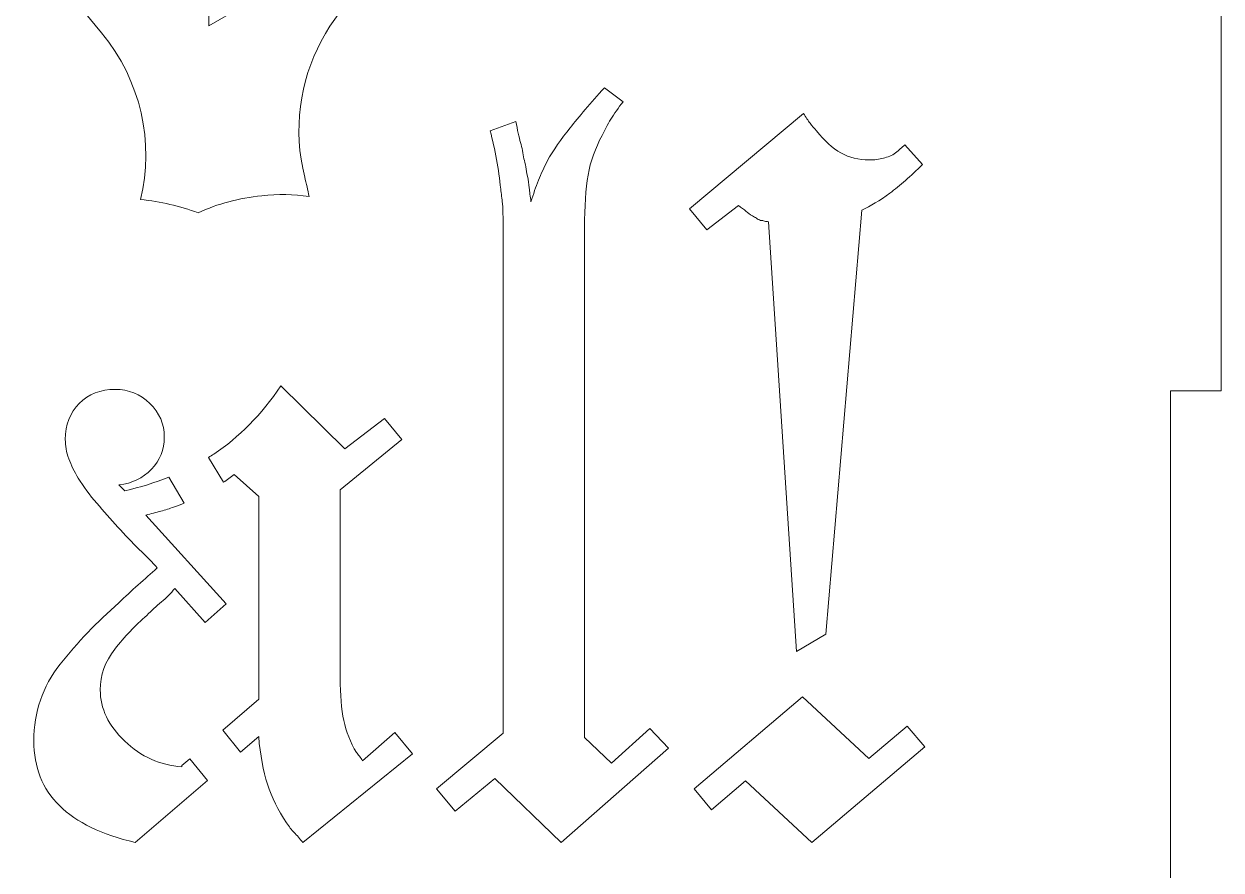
# Model space of a CAD drawing. Header units: millimetres. Extents: x -1983 to 1983, y -412 to 412.
# Drawn here: x -1221.5 to -1150.5, y 87.4 to 137.6 of the extents above; entities that cross this region are included whole.
import ezdxf

# ---------------------------------------------------------------- set-up
doc = ezdxf.new("R2010")
doc.units = ezdxf.units.MM
doc.header["$MEASUREMENT"] = 0
doc.layers.add('Camada 1', color=7, linetype='Continuous')

msp = doc.modelspace()

# ---------------------------------------------------------------- linework, layer by layer
at = {"layer": 'Camada 1', "color": 250, "lineweight": 9}
for points, knots in [([(-1357.4768, 75.6421), (-1357.4768, 75.6421), (-1357.4768, 35.4421), (-1357.4768, 35.4421), (-1357.4768, 35.4421), (-1357.4768, 35.4421), (-1354.4768, 35.4421), (-1354.4768, 35.4421), (-1354.4768, 35.4421), (-1354.4768, 35.4421), (-1354.4768, -4.7579), (-1354.4768, -4.7579), (-1354.4768, -4.7579), (-1354.4768, -4.7579), (-1314.2768, -4.7579), (-1314.2768, -4.7579), (-1314.2768, -4.7579), (-1314.2768, -4.7579), (-1314.2768, -7.7579), (-1314.2768, -7.7579), (-1314.2768, -7.7579), (-1314.2768, -7.7579), (-1274.0768, -7.7579), (-1274.0768, -7.7579), (-1274.0768, -7.7579), (-1274.0768, -7.7579), (-1274.0768, -4.7579), (-1274.0768, -4.7579), (-1274.0768, -4.7579), (-1274.0768, -4.7579), (-1233.8768, -4.7579), (-1233.8768, -4.7579), (-1233.8768, -4.7579), (-1233.8768, -4.7579), (-1233.8768, -7.7579), (-1233.8768, -7.7579), (-1233.8768, -7.7579), (-1233.8768, -7.7579), (-1193.6768, -7.7579), (-1193.6768, -7.7579), (-1193.6768, -7.7579), (-1193.6768, -7.7579), (-1193.6768, -4.7579), (-1193.6768, -4.7579), (-1193.6768, -4.7579), (-1193.6768, -4.7579), (-1153.4768, -4.7579), (-1153.4768, -4.7579), (-1153.4768, -4.7579), (-1153.4768, -4.7579), (-1153.4768, 35.4421), (-1153.4768, 35.4421), (-1153.4768, 35.4421), (-1153.4768, 35.4421), (-1150.4768, 35.4421), (-1150.4768, 35.4421), (-1150.4768, 35.4421), (-1150.4768, 35.4421), (-1150.4768, 75.6421), (-1150.4768, 75.6421), (-1150.4768, 75.6421), (-1150.4768, 75.6421), (-1153.4768, 75.6421), (-1153.4768, 75.6421), (-1153.4768, 75.6421), (-1153.4768, 75.6421), (-1153.4768, 115.8421), (-1153.4768, 115.8421), (-1153.4768, 115.8421), (-1153.4768, 115.8421), (-1150.4768, 115.8421), (-1150.4768, 115.8421), (-1150.4768, 115.8421), (-1150.4768, 115.8421), (-1150.4768, 156.0421), (-1150.4768, 156.0421), (-1150.4768, 156.0421), (-1150.4768, 156.0421), (-1153.4768, 156.0421), (-1153.4768, 156.0421), (-1153.4768, 156.0421), (-1153.4768, 156.0421), (-1153.4768, 196.2421), (-1153.4768, 196.2421), (-1153.4768, 196.2421), (-1153.4768, 196.2421), (-1193.6768, 196.2421), (-1193.6768, 196.2421), (-1193.6768, 196.2421), (-1193.6768, 196.2421), (-1193.6768, 199.2421), (-1193.6768, 199.2421), (-1193.6768, 199.2421), (-1193.6768, 199.2421), (-1233.8768, 199.2421), (-1233.8768, 199.2421), (-1233.8768, 199.2421), (-1233.8768, 199.2421), (-1233.8768, 196.2421), (-1233.8768, 196.2421), (-1233.8768, 196.2421), (-1233.8768, 196.2421), (-1274.0768, 196.2421), (-1274.0768, 196.2421), (-1274.0768, 196.2421), (-1274.0768, 196.2421), (-1274.0768, 199.2421), (-1274.0768, 199.2421), (-1274.0768, 199.2421), (-1274.0768, 199.2421), (-1314.2768, 199.2421), (-1314.2768, 199.2421), (-1314.2768, 199.2421), (-1314.2768, 199.2421), (-1314.2768, 196.2421), (-1314.2768, 196.2421), (-1314.2768, 196.2421), (-1314.2768, 196.2421), (-1354.4768, 196.2421), (-1354.4768, 196.2421), (-1354.4768, 196.2421), (-1354.4768, 196.2421), (-1354.4768, 156.0421), (-1354.4768, 156.0421), (-1354.4768, 156.0421), (-1354.4768, 156.0421), (-1357.4768, 156.0421), (-1357.4768, 156.0421), (-1357.4768, 156.0421), (-1357.4768, 156.0421), (-1357.4768, 115.8421), (-1357.4768, 115.8421), (-1357.4768, 115.8421), (-1357.4768, 115.8421), (-1354.4768, 115.8421), (-1354.4768, 115.8421), (-1354.4768, 115.8421), (-1354.4768, 115.8421), (-1354.4768, 75.6421), (-1354.4768, 75.6421), (-1354.4768, 75.6421), (-1354.4768, 75.6421), (-1357.4768, 75.6421), (-1357.4768, 75.6421)], [0, 0, 0, 0, 0.027027, 0.027027, 0.027027, 0.027027, 0.0540541, 0.0540541, 0.0540541, 0.0540541, 0.0810811, 0.0810811, 0.0810811, 0.0810811, 0.1081081, 0.1081081, 0.1081081, 0.1081081, 0.1351351, 0.1351351, 0.1351351, 0.1351351, 0.1621622, 0.1621622, 0.1621622, 0.1621622, 0.1891892, 0.1891892, 0.1891892, 0.1891892, 0.2162162, 0.2162162, 0.2162162, 0.2162162, 0.2432432, 0.2432432, 0.2432432, 0.2432432, 0.2702703, 0.2702703, 0.2702703, 0.2702703, 0.2972973, 0.2972973, 0.2972973, 0.2972973, 0.3243243, 0.3243243, 0.3243243, 0.3243243, 0.3513514, 0.3513514, 0.3513514, 0.3513514, 0.3783784, 0.3783784, 0.3783784, 0.3783784, 0.4054054, 0.4054054, 0.4054054, 0.4054054, 0.4324324, 0.4324324, 0.4324324, 0.4324324, 0.4594595, 0.4594595, 0.4594595, 0.4594595, 0.4864865, 0.4864865, 0.4864865, 0.4864865, 0.5135135, 0.5135135, 0.5135135, 0.5135135, 0.5405405, 0.5405405, 0.5405405, 0.5405405, 0.5675676, 0.5675676, 0.5675676, 0.5675676, 0.5945946, 0.5945946, 0.5945946, 0.5945946, 0.6216216, 0.6216216, 0.6216216, 0.6216216, 0.6486486, 0.6486486, 0.6486486, 0.6486486, 0.6756757, 0.6756757, 0.6756757, 0.6756757, 0.7027027, 0.7027027, 0.7027027, 0.7027027, 0.7297297, 0.7297297, 0.7297297, 0.7297297, 0.7567568, 0.7567568, 0.7567568, 0.7567568, 0.7837838, 0.7837838, 0.7837838, 0.7837838, 0.8108108, 0.8108108, 0.8108108, 0.8108108, 0.8378378, 0.8378378, 0.8378378, 0.8378378, 0.8648649, 0.8648649, 0.8648649, 0.8648649, 0.8918919, 0.8918919, 0.8918919, 0.8918919, 0.9189189, 0.9189189, 0.9189189, 0.9189189, 0.9459459, 0.9459459, 0.9459459, 0.9459459, 1, 1, 1, 1]), ([(-1197.3894, 142.0416), (-1197.3894, 142.0416), (-1197.6956, 141.9303), (-1197.6956, 141.9303), (-1197.6956, 141.9303), (-1203.1772, 139.9367), (-1206.2359, 134.1819), (-1204.8208, 128.5232), (-1204.8208, 128.5232), (-1204.7262, 128.145), (-1204.641, 127.7647), (-1204.5644, 127.3826), (-1204.5644, 127.3826), (-1205.4697, 127.5073), (-1206.4081, 127.5224), (-1207.3729, 127.4256), (-1207.3729, 127.4256), (-1208.7279, 127.2893), (-1209.9876, 126.9472), (-1211.1359, 126.4084), (-1211.1359, 126.4084), (-1212.2308, 126.8098), (-1213.377, 127.076), (-1214.5554, 127.1983), (-1214.5554, 127.1983), (-1213.7589, 130.5585), (-1214.502, 134.2363), (-1216.8733, 137.0817), (-1216.8733, 137.0817), (-1216.8733, 137.0817), (-1217.9097, 138.3254), (-1217.9097, 138.3254), (-1217.9097, 138.3254), (-1218.0615, 138.5077), (-1218.2171, 138.6844), (-1218.3756, 138.8549), (-1218.3756, 138.8549), (-1216.5299, 141.449), (-1215.8864, 144.3532), (-1216.4632, 147.4834), (-1216.4632, 147.4834), (-1216.626, 148.3674), (-1216.8736, 149.1997), (-1217.2041, 149.9788), (-1217.2041, 149.9788), (-1217.2041, 149.9788), (-1216.1678, 149.3807), (-1216.1678, 149.3807), (-1216.1678, 149.3807), (-1216.1678, 149.3807), (-1201.9238, 157.6043), (-1201.9238, 157.6043), (-1201.9238, 157.6043), (-1201.9238, 157.6043), (-1204.6307, 154.334), (-1204.6307, 154.334), (-1204.6307, 154.334), (-1204.6307, 154.334), (-1208.1742, 153.8668), (-1208.1742, 153.8668), (-1208.1742, 153.8668), (-1208.1742, 153.8668), (-1209.2614, 151.0333), (-1209.2614, 151.0333), (-1209.2614, 151.0333), (-1209.2614, 151.0333), (-1206.9024, 149.1211), (-1206.9024, 149.1211), (-1206.9024, 149.1211), (-1206.9024, 149.1211), (-1203.6295, 150.4767), (-1203.6295, 150.4767), (-1203.6295, 150.4767), (-1203.6295, 150.4767), (-1206.9171, 145.041), (-1206.9171, 145.041), (-1206.9171, 145.041), (-1206.9171, 145.041), (-1208.5855, 141.4712), (-1208.5855, 141.4712), (-1208.5855, 141.4712), (-1208.5855, 141.4712), (-1209.6227, 142.0699), (-1209.6227, 142.0699), (-1209.6227, 142.0699), (-1209.6227, 142.0699), (-1209.6227, 140.0087), (-1209.6227, 140.0087), (-1209.6227, 140.0087), (-1209.6227, 140.0087), (-1210.5148, 140.5264), (-1210.5148, 140.5264), (-1210.5148, 140.5264), (-1210.5148, 140.5264), (-1210.5148, 137.4978), (-1210.5148, 137.4978), (-1210.5148, 137.4978), (-1210.5148, 137.4978), (-1207.8902, 139.0108), (-1207.8902, 139.0108), (-1207.8902, 139.0108), (-1207.8902, 139.0108), (-1208.7812, 139.525), (-1208.7812, 139.525), (-1208.7812, 139.525), (-1208.7812, 139.525), (-1206.9983, 140.5558), (-1206.9983, 140.5558), (-1206.9983, 140.5558), (-1206.9983, 140.5558), (-1208.0335, 141.1541), (-1208.0335, 141.1541), (-1208.0335, 141.1541), (-1208.0335, 141.1541), (-1205.7774, 144.3857), (-1205.7774, 144.3857), (-1205.7774, 144.3857), (-1205.7774, 144.3857), (-1202.7159, 149.9489), (-1202.7159, 149.9489), (-1202.7159, 149.9489), (-1202.7159, 149.9489), (-1202.2508, 146.4366), (-1202.2508, 146.4366), (-1202.2508, 146.4366), (-1202.2508, 146.4366), (-1199.4177, 145.3496), (-1199.4177, 145.3496), (-1199.4177, 145.3496), (-1199.4177, 145.3496), (-1197.5066, 147.7088), (-1197.5066, 147.7088), (-1197.5066, 147.7088), (-1197.5066, 147.7088), (-1198.8741, 151.01), (-1198.8741, 151.01), (-1198.8741, 151.01), (-1198.8741, 151.01), (-1197.3894, 155.0006), (-1197.3894, 155.0006), (-1197.3894, 155.0006), (-1197.3894, 155.0006), (-1197.3894, 142.0416), (-1197.3894, 142.0416)], [0, 0, 0, 0, 0.027027, 0.027027, 0.027027, 0.027027, 0.0540541, 0.0540541, 0.0540541, 0.0540541, 0.0810811, 0.0810811, 0.0810811, 0.0810811, 0.1081081, 0.1081081, 0.1081081, 0.1081081, 0.1351351, 0.1351351, 0.1351351, 0.1351351, 0.1621622, 0.1621622, 0.1621622, 0.1621622, 0.1891892, 0.1891892, 0.1891892, 0.1891892, 0.2162162, 0.2162162, 0.2162162, 0.2162162, 0.2432432, 0.2432432, 0.2432432, 0.2432432, 0.2702703, 0.2702703, 0.2702703, 0.2702703, 0.2972973, 0.2972973, 0.2972973, 0.2972973, 0.3243243, 0.3243243, 0.3243243, 0.3243243, 0.3513514, 0.3513514, 0.3513514, 0.3513514, 0.3783784, 0.3783784, 0.3783784, 0.3783784, 0.4054054, 0.4054054, 0.4054054, 0.4054054, 0.4324324, 0.4324324, 0.4324324, 0.4324324, 0.4594595, 0.4594595, 0.4594595, 0.4594595, 0.4864865, 0.4864865, 0.4864865, 0.4864865, 0.5135135, 0.5135135, 0.5135135, 0.5135135, 0.5405405, 0.5405405, 0.5405405, 0.5405405, 0.5675676, 0.5675676, 0.5675676, 0.5675676, 0.5945946, 0.5945946, 0.5945946, 0.5945946, 0.6216216, 0.6216216, 0.6216216, 0.6216216, 0.6486486, 0.6486486, 0.6486486, 0.6486486, 0.6756757, 0.6756757, 0.6756757, 0.6756757, 0.7027027, 0.7027027, 0.7027027, 0.7027027, 0.7297297, 0.7297297, 0.7297297, 0.7297297, 0.7567568, 0.7567568, 0.7567568, 0.7567568, 0.7837838, 0.7837838, 0.7837838, 0.7837838, 0.8108108, 0.8108108, 0.8108108, 0.8108108, 0.8378378, 0.8378378, 0.8378378, 0.8378378, 0.8648649, 0.8648649, 0.8648649, 0.8648649, 0.8918919, 0.8918919, 0.8918919, 0.8918919, 0.9189189, 0.9189189, 0.9189189, 0.9189189, 0.9459459, 0.9459459, 0.9459459, 0.9459459, 1, 1, 1, 1]), ([(-1195.8929, 90.9253), (-1195.8929, 90.9253), (-1196.9986, 92.2381), (-1196.9986, 92.2381), (-1196.9986, 92.2381), (-1196.9986, 92.2381), (-1193.0603, 95.5545), (-1193.0603, 95.5545), (-1193.0603, 95.5545), (-1193.0603, 95.5545), (-1193.0603, 126.1615), (-1193.0603, 126.1615), (-1193.0603, 126.1615), (-1193.0603, 126.3917), (-1193.0721, 126.6564), (-1193.0952, 126.956), (-1193.0952, 126.956), (-1193.118, 127.2555), (-1193.1691, 127.5409), (-1193.1985, 127.8196), (-1193.1985, 127.8196), (-1193.2615, 128.4165), (-1193.3254, 129.0058), (-1193.4404, 129.5814), (-1193.4404, 129.5814), (-1193.5556, 130.1571), (-1193.682, 130.7216), (-1193.8203, 131.274), (-1193.8203, 131.274), (-1193.8203, 131.274), (-1192.3005, 131.8268), (-1192.3005, 131.8268), (-1192.3005, 131.8268), (-1192.2083, 131.32), (-1192.1161, 130.9055), (-1192.024, 130.5833), (-1192.024, 130.5833), (-1191.932, 130.2607), (-1191.8806, 129.9354), (-1191.817, 129.6159), (-1191.817, 129.6159), (-1191.7885, 129.4732), (-1191.7362, 129.3163), (-1191.7132, 129.1324), (-1191.7132, 129.1324), (-1191.6904, 128.9481), (-1191.6509, 128.7648), (-1191.6094, 128.5796), (-1191.6094, 128.5796), (-1191.5587, 128.3505), (-1191.5288, 128.1189), (-1191.506, 127.8885), (-1191.506, 127.8885), (-1191.483, 127.6583), (-1191.4485, 127.382), (-1191.4022, 127.0598), (-1191.4022, 127.0598), (-1191.2642, 127.5202), (-1191.1143, 127.9464), (-1190.9532, 128.338), (-1190.9532, 128.338), (-1190.7919, 128.7293), (-1190.6321, 129.1162), (-1190.435, 129.4776), (-1190.435, 129.4776), (-1190.0793, 130.1297), (-1189.6175, 130.7791), (-1189.0877, 131.4467), (-1189.0877, 131.4467), (-1188.5584, 132.1145), (-1187.8787, 132.9092), (-1187.0496, 133.8305), (-1187.0496, 133.8305), (-1187.0496, 133.8305), (-1185.9443, 133.0014), (-1185.9443, 133.0014), (-1185.9443, 133.0014), (-1186.2204, 132.6329), (-1186.4623, 132.2874), (-1186.6697, 131.9651), (-1186.6697, 131.9651), (-1186.8768, 131.6427), (-1187.0256, 131.3089), (-1187.1878, 130.9976), (-1187.1878, 130.9976), (-1187.5789, 130.2482), (-1187.8787, 129.4776), (-1188.017, 128.6485), (-1188.017, 128.6485), (-1188.1548, 127.8196), (-1188.2241, 126.783), (-1188.2241, 125.5395), (-1188.2241, 125.5395), (-1188.2241, 125.5395), (-1188.2241, 95.2782), (-1188.2241, 95.2782), (-1188.2241, 95.2782), (-1188.2241, 95.2782), (-1186.635, 93.7581), (-1186.635, 93.7581), (-1186.635, 93.7581), (-1186.635, 93.7581), (-1184.3552, 95.831), (-1184.3552, 95.831), (-1184.3552, 95.831), (-1184.3552, 95.831), (-1183.2495, 94.6564), (-1183.2495, 94.6564), (-1183.2495, 94.6564), (-1183.2495, 94.6564), (-1189.6057, 89.0598), (-1189.6057, 89.0598), (-1189.6057, 89.0598), (-1189.6057, 89.0598), (-1193.544, 92.8599), (-1193.544, 92.8599), (-1193.544, 92.8599), (-1193.544, 92.8599), (-1195.8929, 90.9253), (-1195.8929, 90.9253)], [0, 0, 0, 0, 0.0322581, 0.0322581, 0.0322581, 0.0322581, 0.0645161, 0.0645161, 0.0645161, 0.0645161, 0.0967742, 0.0967742, 0.0967742, 0.0967742, 0.1290323, 0.1290323, 0.1290323, 0.1290323, 0.1612903, 0.1612903, 0.1612903, 0.1612903, 0.1935484, 0.1935484, 0.1935484, 0.1935484, 0.2258065, 0.2258065, 0.2258065, 0.2258065, 0.2580645, 0.2580645, 0.2580645, 0.2580645, 0.2903226, 0.2903226, 0.2903226, 0.2903226, 0.3225806, 0.3225806, 0.3225806, 0.3225806, 0.3548387, 0.3548387, 0.3548387, 0.3548387, 0.3870968, 0.3870968, 0.3870968, 0.3870968, 0.4193548, 0.4193548, 0.4193548, 0.4193548, 0.4516129, 0.4516129, 0.4516129, 0.4516129, 0.483871, 0.483871, 0.483871, 0.483871, 0.516129, 0.516129, 0.516129, 0.516129, 0.5483871, 0.5483871, 0.5483871, 0.5483871, 0.5806452, 0.5806452, 0.5806452, 0.5806452, 0.6129032, 0.6129032, 0.6129032, 0.6129032, 0.6451613, 0.6451613, 0.6451613, 0.6451613, 0.6774194, 0.6774194, 0.6774194, 0.6774194, 0.7096774, 0.7096774, 0.7096774, 0.7096774, 0.7419355, 0.7419355, 0.7419355, 0.7419355, 0.7741935, 0.7741935, 0.7741935, 0.7741935, 0.8064516, 0.8064516, 0.8064516, 0.8064516, 0.8387097, 0.8387097, 0.8387097, 0.8387097, 0.8709677, 0.8709677, 0.8709677, 0.8709677, 0.9032258, 0.9032258, 0.9032258, 0.9032258, 0.9354839, 0.9354839, 0.9354839, 0.9354839, 1, 1, 1, 1]), ([(-1175.6497, 100.3908), (-1175.6497, 100.3908), (-1177.3079, 125.8852), (-1177.3079, 125.8852), (-1177.3079, 125.8852), (-1177.3999, 125.8852), (-1177.4806, 125.8966), (-1177.5498, 125.9197), (-1177.5498, 125.9197), (-1177.6187, 125.9425), (-1177.6995, 125.9541), (-1177.7914, 125.9541), (-1177.7914, 125.9541), (-1177.8838, 126), (-1177.9644, 126.0461), (-1178.0335, 126.0924), (-1178.0335, 126.0924), (-1178.1024, 126.1383), (-1178.1869, 126.1775), (-1178.2751, 126.2304), (-1178.2751, 126.2304), (-1178.4175, 126.316), (-1178.54, 126.4148), (-1178.6552, 126.507), (-1178.6552, 126.507), (-1178.7702, 126.5989), (-1178.9199, 126.7141), (-1179.1043, 126.8522), (-1179.1043, 126.8522), (-1179.1043, 126.8522), (-1180.9697, 125.4013), (-1180.9697, 125.4013), (-1180.9697, 125.4013), (-1180.9697, 125.4013), (-1182.006, 126.645), (-1182.006, 126.645), (-1182.006, 126.645), (-1182.006, 126.645), (-1175.2353, 132.3103), (-1175.2353, 132.3103), (-1175.2353, 132.3103), (-1175.097, 132.0801), (-1174.9702, 131.8843), (-1174.8552, 131.7234), (-1174.8552, 131.7234), (-1174.74, 131.5621), (-1174.5984, 131.4256), (-1174.4751, 131.274), (-1174.4751, 131.274), (-1173.9988, 130.6878), (-1173.5307, 130.2376), (-1173.0244, 129.9613), (-1173.0244, 129.9613), (-1172.5177, 129.6852), (-1171.965, 129.547), (-1171.3661, 129.547), (-1171.3661, 129.547), (-1171.0437, 129.547), (-1170.7556, 129.5814), (-1170.5028, 129.6504), (-1170.5028, 129.6504), (-1170.249, 129.7197), (-1169.9953, 129.8053), (-1169.7772, 129.9613), (-1169.7772, 129.9613), (-1169.6712, 130.0371), (-1169.5928, 130.1343), (-1169.5009, 130.2032), (-1169.5009, 130.2032), (-1169.4087, 130.2721), (-1169.3165, 130.3529), (-1169.2244, 130.445), (-1169.2244, 130.445), (-1169.2244, 130.445), (-1168.1878, 129.2705), (-1168.1878, 129.2705), (-1168.1878, 129.2705), (-1168.8787, 128.5796), (-1169.5239, 128.0153), (-1170.1226, 127.5777), (-1170.1226, 127.5777), (-1170.7211, 127.1403), (-1171.274, 126.8063), (-1171.7807, 126.5761), (-1171.7807, 126.5761), (-1171.7807, 126.5761), (-1173.9225, 101.4271), (-1173.9225, 101.4271), (-1173.9225, 101.4271), (-1173.9225, 101.4271), (-1175.6497, 100.3908), (-1175.6497, 100.3908)], [0, 0, 0, 0, 0.0416667, 0.0416667, 0.0416667, 0.0416667, 0.0833333, 0.0833333, 0.0833333, 0.0833333, 0.125, 0.125, 0.125, 0.125, 0.1666667, 0.1666667, 0.1666667, 0.1666667, 0.2083333, 0.2083333, 0.2083333, 0.2083333, 0.25, 0.25, 0.25, 0.25, 0.2916667, 0.2916667, 0.2916667, 0.2916667, 0.3333333, 0.3333333, 0.3333333, 0.3333333, 0.375, 0.375, 0.375, 0.375, 0.4166667, 0.4166667, 0.4166667, 0.4166667, 0.4583333, 0.4583333, 0.4583333, 0.4583333, 0.5, 0.5, 0.5, 0.5, 0.5416667, 0.5416667, 0.5416667, 0.5416667, 0.5833333, 0.5833333, 0.5833333, 0.5833333, 0.625, 0.625, 0.625, 0.625, 0.6666667, 0.6666667, 0.6666667, 0.6666667, 0.7083333, 0.7083333, 0.7083333, 0.7083333, 0.75, 0.75, 0.75, 0.75, 0.7916667, 0.7916667, 0.7916667, 0.7916667, 0.8333333, 0.8333333, 0.8333333, 0.8333333, 0.875, 0.875, 0.875, 0.875, 0.9166667, 0.9166667, 0.9166667, 0.9166667, 1, 1, 1, 1]), ([(-1210.5942, 92.7352), (-1210.5942, 92.7352), (-1214.8756, 89.0598), (-1214.8756, 89.0598), (-1214.8756, 89.0598), (-1216.8562, 89.5205), (-1218.353, 90.246), (-1219.3665, 91.2479), (-1219.3665, 91.2479), (-1220.3797, 92.2381), (-1220.8865, 93.5163), (-1220.8865, 95.0938), (-1220.8865, 95.0938), (-1220.8865, 96.7979), (-1220.3681, 98.3066), (-1219.3318, 99.6308), (-1219.3318, 99.6308), (-1218.2955, 100.9436), (-1217.1325, 102.1527), (-1215.8427, 103.2695), (-1215.8427, 103.2695), (-1215.4745, 103.638), (-1215.0944, 103.9951), (-1214.7028, 104.3403), (-1214.7028, 104.3403), (-1214.3113, 104.6857), (-1213.9312, 105.0198), (-1213.5627, 105.3422), (-1213.5627, 105.3422), (-1213.8392, 105.6646), (-1214.1963, 106.0333), (-1214.6337, 106.4476), (-1214.6337, 106.4476), (-1215.0713, 106.8622), (-1215.4973, 107.3112), (-1215.9119, 107.7719), (-1215.9119, 107.7719), (-1216.3264, 108.2325), (-1216.741, 108.7046), (-1217.1554, 109.1885), (-1217.1554, 109.1885), (-1217.5699, 109.672), (-1217.9386, 110.1669), (-1218.261, 110.6739), (-1218.261, 110.6739), (-1218.4912, 111.0537), (-1218.6756, 111.4339), (-1218.8136, 111.8252), (-1218.8136, 111.8252), (-1218.9519, 112.2167), (-1219.0208, 112.5966), (-1219.0208, 112.9651), (-1219.0208, 112.9651), (-1219.0208, 113.8403), (-1218.7445, 114.5542), (-1218.1919, 115.1071), (-1218.1919, 115.1071), (-1217.6393, 115.6597), (-1216.9254, 115.9362), (-1216.0501, 115.9362), (-1216.0501, 115.9362), (-1215.2671, 115.9362), (-1214.5878, 115.6597), (-1214.012, 115.1071), (-1214.012, 115.1071), (-1213.4361, 114.5542), (-1213.1481, 113.8862), (-1213.1481, 113.1036), (-1213.1481, 113.1036), (-1213.1481, 112.3664), (-1213.4016, 111.7332), (-1213.9082, 111.2032), (-1213.9082, 111.2032), (-1214.4149, 110.6739), (-1215.0599, 110.3627), (-1215.8427, 110.2707), (-1215.8427, 110.2707), (-1215.8427, 110.2707), (-1215.4973, 109.9253), (-1215.4973, 109.9253), (-1215.4973, 109.9253), (-1214.5714, 110.1357), (-1213.7003, 110.4015), (-1212.8848, 110.7226), (-1212.8848, 110.7226), (-1212.8848, 110.7226), (-1211.9641, 109.1969), (-1211.9641, 109.1969), (-1211.9641, 109.1969), (-1212.1676, 109.1102), (-1212.378, 109.0307), (-1212.5955, 108.9579), (-1212.5955, 108.9579), (-1212.826, 108.8659), (-1213.0792, 108.7851), (-1213.3558, 108.7162), (-1213.3558, 108.7162), (-1213.6318, 108.6471), (-1213.9312, 108.5663), (-1214.2538, 108.4744), (-1214.2538, 108.4744), (-1214.2538, 108.4744), (-1209.4864, 103.2234), (-1209.4864, 103.2234), (-1209.4864, 103.2234), (-1209.4864, 103.2234), (-1210.7303, 102.1178), (-1210.7303, 102.1178), (-1210.7303, 102.1178), (-1210.7303, 102.1178), (-1212.5264, 104.1215), (-1212.5264, 104.1215), (-1212.5264, 104.1215), (-1212.7566, 103.8452), (-1213.0217, 103.5805), (-1213.3209, 103.3273), (-1213.3209, 103.3273), (-1213.6204, 103.0736), (-1213.9082, 102.8089), (-1214.1845, 102.5324), (-1214.1845, 102.5324), (-1214.8756, 101.9339), (-1215.5089, 101.2658), (-1216.0846, 100.5291), (-1216.0846, 100.5291), (-1216.6605, 99.7919), (-1216.9482, 98.9858), (-1216.9482, 98.1108), (-1216.9482, 98.1108), (-1216.9482, 97.0053), (-1216.4647, 95.9919), (-1215.4973, 95.071), (-1215.4973, 95.071), (-1214.5301, 94.1497), (-1213.4016, 93.6429), (-1212.1118, 93.5507), (-1212.1118, 93.5507), (-1212.1118, 93.5507), (-1212.1118, 93.6197), (-1212.1118, 93.6197), (-1212.1118, 93.6197), (-1212.1118, 93.6197), (-1211.6435, 94.0241), (-1211.6435, 94.0241), (-1211.6435, 94.0241), (-1211.6435, 94.0241), (-1210.5942, 92.7352), (-1210.5942, 92.7352)], [0, 0, 0, 0, 0.0263158, 0.0263158, 0.0263158, 0.0263158, 0.0526316, 0.0526316, 0.0526316, 0.0526316, 0.0789474, 0.0789474, 0.0789474, 0.0789474, 0.1052632, 0.1052632, 0.1052632, 0.1052632, 0.1315789, 0.1315789, 0.1315789, 0.1315789, 0.1578947, 0.1578947, 0.1578947, 0.1578947, 0.1842105, 0.1842105, 0.1842105, 0.1842105, 0.2105263, 0.2105263, 0.2105263, 0.2105263, 0.2368421, 0.2368421, 0.2368421, 0.2368421, 0.2631579, 0.2631579, 0.2631579, 0.2631579, 0.2894737, 0.2894737, 0.2894737, 0.2894737, 0.3157895, 0.3157895, 0.3157895, 0.3157895, 0.3421053, 0.3421053, 0.3421053, 0.3421053, 0.3684211, 0.3684211, 0.3684211, 0.3684211, 0.3947368, 0.3947368, 0.3947368, 0.3947368, 0.4210526, 0.4210526, 0.4210526, 0.4210526, 0.4473684, 0.4473684, 0.4473684, 0.4473684, 0.4736842, 0.4736842, 0.4736842, 0.4736842, 0.5, 0.5, 0.5, 0.5, 0.5263158, 0.5263158, 0.5263158, 0.5263158, 0.5526316, 0.5526316, 0.5526316, 0.5526316, 0.5789474, 0.5789474, 0.5789474, 0.5789474, 0.6052632, 0.6052632, 0.6052632, 0.6052632, 0.6315789, 0.6315789, 0.6315789, 0.6315789, 0.6578947, 0.6578947, 0.6578947, 0.6578947, 0.6842105, 0.6842105, 0.6842105, 0.6842105, 0.7105263, 0.7105263, 0.7105263, 0.7105263, 0.7368421, 0.7368421, 0.7368421, 0.7368421, 0.7631579, 0.7631579, 0.7631579, 0.7631579, 0.7894737, 0.7894737, 0.7894737, 0.7894737, 0.8157895, 0.8157895, 0.8157895, 0.8157895, 0.8421053, 0.8421053, 0.8421053, 0.8421053, 0.8684211, 0.8684211, 0.8684211, 0.8684211, 0.8947368, 0.8947368, 0.8947368, 0.8947368, 0.9210526, 0.9210526, 0.9210526, 0.9210526, 0.9473684, 0.9473684, 0.9473684, 0.9473684, 1, 1, 1, 1]), ([(-1204.9265, 89.0598), (-1205.1109, 89.2903), (-1205.2836, 89.4858), (-1205.4449, 89.6473), (-1205.4449, 89.6473), (-1205.6058, 89.8084), (-1205.7557, 90.0042), (-1205.8939, 90.2346), (-1205.8939, 90.2346), (-1206.4005, 90.9716), (-1206.7804, 91.7314), (-1207.0338, 92.5144), (-1207.0338, 92.5144), (-1207.2869, 93.2975), (-1207.4598, 94.2418), (-1207.552, 95.3471), (-1207.552, 95.3471), (-1207.552, 95.3471), (-1208.6348, 94.4174), (-1208.6348, 94.4174), (-1208.6348, 94.4174), (-1208.6348, 94.4174), (-1209.6707, 95.7281), (-1209.6707, 95.7281), (-1209.6707, 95.7281), (-1209.6707, 95.7281), (-1207.552, 97.558), (-1207.552, 97.558), (-1207.552, 97.558), (-1207.552, 97.558), (-1207.552, 109.5796), (-1207.552, 109.5796), (-1207.552, 109.5796), (-1207.552, 109.5796), (-1209.0029, 110.8924), (-1209.0029, 110.8924), (-1209.0029, 110.8924), (-1209.2248, 110.7199), (-1209.4335, 110.5639), (-1209.629, 110.4243), (-1209.629, 110.4243), (-1209.629, 110.4243), (-1210.5214, 111.9031), (-1210.5214, 111.9031), (-1210.5214, 111.9031), (-1210.4171, 111.968), (-1210.3137, 112.0343), (-1210.2119, 112.1017), (-1210.2119, 112.1017), (-1208.7152, 113.0919), (-1207.3909, 114.439), (-1206.2392, 116.1434), (-1206.2392, 116.1434), (-1206.2392, 116.1434), (-1202.4393, 112.4125), (-1202.4393, 112.4125), (-1202.4393, 112.4125), (-1202.4393, 112.4125), (-1200.0902, 114.2088), (-1200.0902, 114.2088), (-1200.0902, 114.2088), (-1200.0902, 114.2088), (-1199.0539, 112.9651), (-1199.0539, 112.9651), (-1199.0539, 112.9651), (-1199.0539, 112.9651), (-1202.7156, 109.9828), (-1202.7156, 109.9828), (-1202.7156, 109.9828), (-1202.7156, 109.9828), (-1202.7156, 98.8247), (-1202.7156, 98.8247), (-1202.7156, 98.8247), (-1202.7156, 97.8114), (-1202.6463, 96.9707), (-1202.5085, 96.3028), (-1202.5085, 96.3028), (-1202.3702, 95.6352), (-1202.1169, 95.0016), (-1201.7482, 94.3913), (-1201.7482, 94.3913), (-1201.7024, 94.3452), (-1201.6449, 94.2763), (-1201.5755, 94.1841), (-1201.5755, 94.1841), (-1201.5066, 94.0919), (-1201.4491, 93.9998), (-1201.403, 93.9078), (-1201.403, 93.9078), (-1201.403, 93.9078), (-1199.4684, 95.5775), (-1199.4684, 95.5775), (-1199.4684, 95.5775), (-1199.4684, 95.5775), (-1198.4321, 94.3224), (-1198.4321, 94.3224), (-1198.4321, 94.3224), (-1198.4321, 94.3224), (-1204.9265, 89.0598), (-1204.9265, 89.0598)], [0, 0, 0, 0, 0.0384615, 0.0384615, 0.0384615, 0.0384615, 0.0769231, 0.0769231, 0.0769231, 0.0769231, 0.1153846, 0.1153846, 0.1153846, 0.1153846, 0.1538462, 0.1538462, 0.1538462, 0.1538462, 0.1923077, 0.1923077, 0.1923077, 0.1923077, 0.2307692, 0.2307692, 0.2307692, 0.2307692, 0.2692308, 0.2692308, 0.2692308, 0.2692308, 0.3076923, 0.3076923, 0.3076923, 0.3076923, 0.3461538, 0.3461538, 0.3461538, 0.3461538, 0.3846154, 0.3846154, 0.3846154, 0.3846154, 0.4230769, 0.4230769, 0.4230769, 0.4230769, 0.4615385, 0.4615385, 0.4615385, 0.4615385, 0.5, 0.5, 0.5, 0.5, 0.5384615, 0.5384615, 0.5384615, 0.5384615, 0.5769231, 0.5769231, 0.5769231, 0.5769231, 0.6153846, 0.6153846, 0.6153846, 0.6153846, 0.6538462, 0.6538462, 0.6538462, 0.6538462, 0.6923077, 0.6923077, 0.6923077, 0.6923077, 0.7307692, 0.7307692, 0.7307692, 0.7307692, 0.7692308, 0.7692308, 0.7692308, 0.7692308, 0.8076923, 0.8076923, 0.8076923, 0.8076923, 0.8461538, 0.8461538, 0.8461538, 0.8461538, 0.8846154, 0.8846154, 0.8846154, 0.8846154, 0.9230769, 0.9230769, 0.9230769, 0.9230769, 1, 1, 1, 1]), ([(-1181.7297, 92.2381), (-1181.7297, 92.2381), (-1175.3042, 97.6962), (-1175.3042, 97.6962), (-1175.3042, 97.6962), (-1175.3042, 97.6962), (-1171.3661, 94.0344), (-1171.3661, 94.0344), (-1171.3661, 94.0344), (-1171.3661, 94.0344), (-1169.0861, 95.9688), (-1169.0861, 95.9688), (-1169.0861, 95.9688), (-1169.0861, 95.9688), (-1168.0498, 94.7253), (-1168.0498, 94.7253), (-1168.0498, 94.7253), (-1168.0498, 94.7253), (-1174.7514, 89.0598), (-1174.7514, 89.0598), (-1174.7514, 89.0598), (-1174.7514, 89.0598), (-1178.6897, 92.7216), (-1178.6897, 92.7216), (-1178.6897, 92.7216), (-1178.6897, 92.7216), (-1180.6934, 90.9946), (-1180.6934, 90.9946), (-1180.6934, 90.9946), (-1180.6934, 90.9946), (-1181.7297, 92.2381), (-1181.7297, 92.2381)], [0, 0, 0, 0, 0.1111111, 0.1111111, 0.1111111, 0.1111111, 0.2222222, 0.2222222, 0.2222222, 0.2222222, 0.3333333, 0.3333333, 0.3333333, 0.3333333, 0.4444444, 0.4444444, 0.4444444, 0.4444444, 0.5555556, 0.5555556, 0.5555556, 0.5555556, 0.6666667, 0.6666667, 0.6666667, 0.6666667, 0.7777778, 0.7777778, 0.7777778, 0.7777778, 1, 1, 1, 1])]:
    msp.add_open_spline(points, degree=3, knots=knots, dxfattribs=at)

doc.saveas('drawing.dxf')
